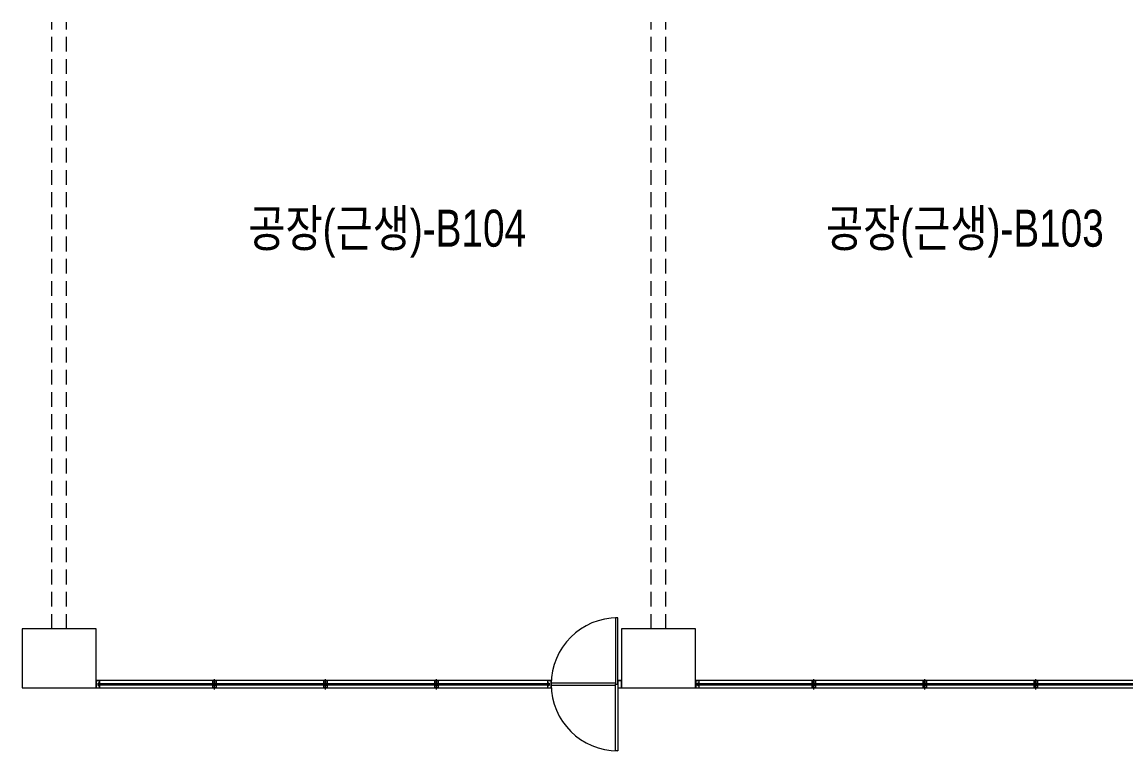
# Model space of a CAD drawing. Header units: millimetres. Extents: x 43806 to 399860, y -65551 to 59129.
# Drawn here: x 64870 to 79786, y 43095 to 52945 of the extents above; entities that cross this region are included whole.
import ezdxf
from ezdxf.enums import TextEntityAlignment as Align

# ---------------------------------------------------------------- set-up
doc = ezdxf.new("R2010")
doc.units = ezdxf.units.MM
doc.header["$LTSCALE"] = 400
doc.header["$MEASUREMENT"] = 0
doc.linetypes.add('광-XR-PLAN$0$HIDDEN', pattern=[0.375, 0.25, -0.125])
doc.layers.add('A', color=8, linetype='CONTINUOUS', lineweight=0)
doc.styles.add('CS', font='', dxfattribs={"height": 300})
doc.styles.get('CS').set_extended_font_data('HYwulM')

msp = doc.modelspace()

# ---------------------------------------------------------------- linework, layer by layer
at = {"layer": 'A', "linetype": '광-XR-PLAN$0$HIDDEN', "ltscale": 2}
for p, q in [((65270, 44745), (65270, 52945)), ((65470, 44745), (65470, 52945)), ((73370, 44745), (73370, 52945)), ((73570, 44745), (73570, 52945))]:
    msp.add_line(p, q, dxfattribs=at)
at = {"layer": 'A'}
for p, q in [((72890, 44895), (72890, 43995)), ((72920, 44895), (72890, 44895)), ((72920, 43995), (72920, 44895)), ((65920, 44045), (65870, 44045)), ((65870, 44045), (65870, 43945)), ((65918, 44043), (65872, 44043)), ((65872, 44043), (65872, 43947)), ((65898, 43979), (65898, 44011)), ((65898, 44011), (65918, 44011)), ((65910, 44009), (65900, 43981)), ((65900, 44009), (65900, 43981)), ((65910, 44009), (65900, 44009)), ((65900, 43981), (65900, 44009)), ((65900, 44009), (65920, 44009)), ((65910, 43981), (65910, 44009)), ((71980, 44003), (65910, 44003)), ((65910, 43987), (65910, 44003)), ((65918, 44011), (65918, 44043)), ((71970, 44045), (65920, 44045)), ((65920, 44009), (65920, 44045)), ((67495, 44045), (67445, 44045)), ((67445, 44045), (67445, 44009)), ((67445, 44009), (67465, 44009)), ((67447, 44011), (67447, 44043)), ((67447, 44043), (67493, 44043)), ((67467, 44011), (67447, 44011)), ((67455, 43981), (67465, 44009)), ((67465, 44009), (67455, 44009)), ((67455, 44009), (67455, 43981)), ((67465, 43981), (67465, 44009)), ((67465, 44009), (67465, 43981)), ((67467, 43979), (67467, 44011)), ((67470, 43925), (67470, 44065)), ((67493, 44011), (67473, 44011)), ((67473, 44011), (67473, 43979)), ((67485, 43981), (67475, 44009)), ((67475, 43981), (67475, 44009)), ((67475, 44009), (67485, 44009)), ((67475, 43981), (67475, 44009)), ((67475, 44009), (67495, 44009)), ((67485, 44009), (67485, 43981)), ((67493, 44043), (67493, 44011)), ((67495, 44009), (67495, 44045)), ((68995, 44045), (68945, 44045)), ((68945, 44045), (68945, 44009)), ((68945, 44009), (68965, 44009)), ((68947, 44011), (68947, 44043)), ((68947, 44043), (68993, 44043)), ((68967, 44011), (68947, 44011)), ((68955, 43981), (68965, 44009)), ((68965, 44009), (68955, 44009)), ((68955, 44009), (68955, 43981)), ((68965, 43981), (68965, 44009)), ((68965, 44009), (68965, 43981)), ((68967, 43979), (68967, 44011)), ((68970, 43925), (68970, 44065)), ((68993, 44011), (68973, 44011)), ((68973, 44011), (68973, 43979)), ((68985, 43981), (68975, 44009)), ((68975, 43981), (68975, 44009)), ((68975, 44009), (68985, 44009)), ((68975, 43981), (68975, 44009)), ((68975, 44009), (68995, 44009)), ((68985, 44009), (68985, 43981)), ((68993, 44043), (68993, 44011)), ((68995, 44009), (68995, 44045)), ((70495, 44045), (70445, 44045)), ((70445, 44045), (70445, 44009)), ((70445, 44009), (70465, 44009)), ((70447, 44011), (70447, 44043)), ((70447, 44043), (70493, 44043)), ((70467, 44011), (70447, 44011)), ((70455, 43981), (70465, 44009)), ((70465, 44009), (70455, 44009)), ((70455, 44009), (70455, 43981)), ((70465, 43981), (70465, 44009)), ((70465, 44009), (70465, 43981)), ((70467, 43979), (70467, 44011)), ((70470, 43925), (70470, 44065)), ((70493, 44011), (70473, 44011)), ((70473, 44011), (70473, 43979)), ((70485, 43981), (70475, 44009)), ((70475, 43981), (70475, 44009)), ((70475, 44009), (70485, 44009)), ((70475, 43981), (70475, 44009)), ((70475, 44009), (70495, 44009)), ((70485, 44009), (70485, 43981)), ((70493, 44043), (70493, 44011)), ((70495, 44009), (70495, 44045)), ((72020, 44045), (71970, 44045)), ((71970, 44045), (71970, 44009)), ((71970, 44009), (71990, 44009)), ((72018, 44043), (71972, 44043)), ((71972, 44043), (71972, 44011)), ((71972, 44011), (71992, 44011)), ((71980, 43981), (71990, 44009)), ((71990, 44009), (71980, 44009)), ((71980, 44009), (71980, 43981)), ((71990, 43981), (71990, 44009)), ((71990, 44009), (71990, 43981)), ((71992, 44011), (71992, 43979)), ((72018, 43947), (72018, 44043)), ((72020, 43945), (72020, 44045)), ((72890, 44010), (72020, 44010)), ((72970, 44045), (72920, 44045)), ((72920, 44045), (72920, 43945)), ((72968, 44043), (72922, 44043)), ((72922, 44043), (72922, 43947)), ((72968, 43947), (72968, 44043)), ((72970, 43945), (72970, 44045)), ((74020, 44045), (73970, 44045)), ((73970, 44045), (73970, 43945)), ((74018, 44043), (73972, 44043)), ((73972, 44043), (73972, 43947)), ((73998, 43979), (73998, 44011)), ((73998, 44011), (74018, 44011)), ((74010, 44009), (74000, 43981)), ((74000, 44009), (74000, 43981)), ((74010, 44009), (74000, 44009)), ((74000, 43981), (74000, 44009)), ((74000, 44009), (74020, 44009)), ((74010, 43981), (74010, 44009)), ((80080, 44003), (74010, 44003)), ((74010, 43987), (74010, 44003)), ((74018, 44011), (74018, 44043)), ((80070, 44045), (74020, 44045)), ((74020, 44009), (74020, 44045)), ((75595, 44045), (75545, 44045)), ((75545, 44045), (75545, 44009)), ((75545, 44009), (75565, 44009)), ((75547, 44011), (75547, 44043)), ((75547, 44043), (75593, 44043)), ((75567, 44011), (75547, 44011)), ((75555, 43981), (75565, 44009)), ((75565, 44009), (75555, 44009)), ((75555, 44009), (75555, 43981)), ((75565, 43981), (75565, 44009)), ((75565, 44009), (75565, 43981)), ((75567, 43979), (75567, 44011)), ((75570, 43925), (75570, 44065)), ((75593, 44011), (75573, 44011)), ((75573, 44011), (75573, 43979)), ((75585, 43981), (75575, 44009)), ((75575, 43981), (75575, 44009)), ((75575, 44009), (75585, 44009)), ((75575, 43981), (75575, 44009)), ((75575, 44009), (75595, 44009)), ((75585, 44009), (75585, 43981)), ((75593, 44043), (75593, 44011)), ((75595, 44009), (75595, 44045)), ((77095, 44045), (77045, 44045)), ((77045, 44045), (77045, 44009)), ((77045, 44009), (77065, 44009)), ((77047, 44011), (77047, 44043)), ((77047, 44043), (77093, 44043)), ((77067, 44011), (77047, 44011)), ((77055, 43981), (77065, 44009)), ((77065, 44009), (77055, 44009)), ((77055, 44009), (77055, 43981)), ((77065, 43981), (77065, 44009)), ((77065, 44009), (77065, 43981)), ((77067, 43979), (77067, 44011)), ((77070, 43925), (77070, 44065)), ((77093, 44011), (77073, 44011)), ((77073, 44011), (77073, 43979)), ((77085, 43981), (77075, 44009)), ((77075, 43981), (77075, 44009)), ((77075, 44009), (77085, 44009)), ((77075, 43981), (77075, 44009)), ((77075, 44009), (77095, 44009)), ((77085, 44009), (77085, 43981)), ((77093, 44043), (77093, 44011)), ((77095, 44009), (77095, 44045)), ((78595, 44045), (78545, 44045)), ((78545, 44045), (78545, 44009)), ((78545, 44009), (78565, 44009)), ((78547, 44011), (78547, 44043)), ((78547, 44043), (78593, 44043)), ((78567, 44011), (78547, 44011)), ((78555, 43981), (78565, 44009)), ((78565, 44009), (78555, 44009)), ((78555, 44009), (78555, 43981)), ((78565, 43981), (78565, 44009)), ((78565, 44009), (78565, 43981)), ((78567, 43979), (78567, 44011)), ((78570, 43925), (78570, 44065)), ((78593, 44011), (78573, 44011)), ((78573, 44011), (78573, 43979)), ((78585, 43981), (78575, 44009)), ((78575, 43981), (78575, 44009)), ((78575, 44009), (78585, 44009)), ((78575, 43981), (78575, 44009)), ((78575, 44009), (78595, 44009)), ((78585, 44009), (78585, 43981)), ((78593, 44043), (78593, 44011)), ((78595, 44009), (78595, 44045)), ((65870, 43945), (65920, 43945)), ((65872, 43947), (65918, 43947)), ((65918, 43979), (65898, 43979)), ((65900, 43981), (65910, 43981)), ((65920, 43981), (65900, 43981)), ((65910, 43987), (71980, 43987)), ((65918, 43947), (65918, 43979)), ((65920, 43945), (65920, 43981)), ((65920, 43945), (71970, 43945)), ((67465, 43981), (67445, 43981)), ((67445, 43981), (67445, 43945)), ((67445, 43945), (67495, 43945)), ((67447, 43947), (67447, 43979)), ((67447, 43979), (67467, 43979)), ((67493, 43947), (67447, 43947)), ((67455, 43981), (67465, 43981)), ((67473, 43979), (67493, 43979)), ((67485, 43981), (67475, 43981)), ((67495, 43981), (67475, 43981)), ((67493, 43979), (67493, 43947)), ((67495, 43945), (67495, 43981)), ((68965, 43981), (68945, 43981)), ((68945, 43981), (68945, 43945)), ((68945, 43945), (68995, 43945)), ((68947, 43947), (68947, 43979)), ((68947, 43979), (68967, 43979)), ((68993, 43947), (68947, 43947)), ((68955, 43981), (68965, 43981)), ((68973, 43979), (68993, 43979)), ((68985, 43981), (68975, 43981)), ((68995, 43981), (68975, 43981)), ((68993, 43979), (68993, 43947)), ((68995, 43945), (68995, 43981)), ((70465, 43981), (70445, 43981)), ((70445, 43981), (70445, 43945)), ((70445, 43945), (70495, 43945)), ((70447, 43947), (70447, 43979)), ((70447, 43979), (70467, 43979)), ((70493, 43947), (70447, 43947)), ((70455, 43981), (70465, 43981)), ((70473, 43979), (70493, 43979)), ((70485, 43981), (70475, 43981)), ((70495, 43981), (70475, 43981)), ((70493, 43979), (70493, 43947)), ((70495, 43945), (70495, 43981)), ((71990, 43981), (71970, 43981)), ((71970, 43981), (71970, 43945)), ((71970, 43945), (72020, 43945)), ((71992, 43979), (71972, 43979)), ((71972, 43979), (71972, 43947)), ((71972, 43947), (72018, 43947)), ((71980, 43981), (71990, 43981)), ((72890, 43980), (72020, 43980)), ((72890, 43095), (72890, 43995)), ((72890, 43995), (72920, 43995)), ((72890, 43995), (72920, 43995)), ((72920, 43995), (72920, 43095)), ((72920, 43945), (72970, 43945)), ((72922, 43947), (72968, 43947)), ((73970, 43945), (74020, 43945)), ((73972, 43947), (74018, 43947)), ((74018, 43979), (73998, 43979)), ((74000, 43981), (74010, 43981)), ((74020, 43981), (74000, 43981)), ((74010, 43987), (80080, 43987)), ((74018, 43947), (74018, 43979)), ((74020, 43945), (74020, 43981)), ((74020, 43945), (80070, 43945)), ((75565, 43981), (75545, 43981)), ((75545, 43981), (75545, 43945)), ((75545, 43945), (75595, 43945)), ((75547, 43947), (75547, 43979)), ((75547, 43979), (75567, 43979)), ((75593, 43947), (75547, 43947)), ((75555, 43981), (75565, 43981)), ((75573, 43979), (75593, 43979)), ((75585, 43981), (75575, 43981)), ((75595, 43981), (75575, 43981)), ((75593, 43979), (75593, 43947)), ((75595, 43945), (75595, 43981)), ((77065, 43981), (77045, 43981)), ((77045, 43981), (77045, 43945)), ((77045, 43945), (77095, 43945)), ((77047, 43947), (77047, 43979)), ((77047, 43979), (77067, 43979)), ((77093, 43947), (77047, 43947)), ((77055, 43981), (77065, 43981)), ((77073, 43979), (77093, 43979)), ((77085, 43981), (77075, 43981)), ((77095, 43981), (77075, 43981)), ((77093, 43979), (77093, 43947)), ((77095, 43945), (77095, 43981)), ((78565, 43981), (78545, 43981)), ((78545, 43981), (78545, 43945)), ((78545, 43945), (78595, 43945)), ((78547, 43947), (78547, 43979)), ((78547, 43979), (78567, 43979)), ((78593, 43947), (78547, 43947)), ((78555, 43981), (78565, 43981)), ((78573, 43979), (78593, 43979)), ((78585, 43981), (78575, 43981)), ((78595, 43981), (78575, 43981)), ((78593, 43979), (78593, 43947)), ((78595, 43945), (78595, 43981)), ((72920, 43095), (72890, 43095))]:
    msp.add_line(p, q, dxfattribs=at)
at = {"layer": 'A', "ltscale": 2}
for p, q in [((65870, 44745), (64870, 44745)), ((64870, 44745), (64870, 43945)), ((65870, 43945), (65870, 44745)), ((73970, 44745), (72970, 44745)), ((72970, 44745), (72970, 43945)), ((73970, 43945), (73970, 44745)), ((64870, 43945), (65870, 43945)), ((72970, 43945), (73970, 43945))]:
    msp.add_line(p, q, dxfattribs=at)
at = {"layer": 'A'}
for centre, radius, start, end in [((72920, 43995), 900, 90, 270), ((65926, 44009), 6.1, 180, 259.6111), ((67439, 44009), 6.1, 280.3889, 0), ((67501, 44009), 6.1, 180, 259.6111), ((68939, 44009), 6.1, 280.3889, 0), ((69001, 44009), 6.1, 180, 259.6111), ((70439, 44009), 6.1, 280.3889, 0), ((70501, 44009), 6.1, 180, 259.6111), ((71964, 44009), 6.1, 280.3889, 0), ((74026, 44009), 6.1, 180, 259.6111), ((75539, 44009), 6.1, 280.3889, 0), ((75601, 44009), 6.1, 180, 259.6111), ((77039, 44009), 6.1, 280.3889, 0), ((77101, 44009), 6.1, 180, 259.6111), ((78539, 44009), 6.1, 280.3889, 0), ((78601, 44009), 6.1, 180, 259.6111), ((65926, 43981), 6.1, 100.3889, 180), ((67439, 43981), 6.1, 0, 79.6111), ((67501, 43981), 6.1, 100.3889, 180), ((68939, 43981), 6.1, 0, 79.6111), ((69001, 43981), 6.1, 100.3889, 180), ((70439, 43981), 6.1, 0, 79.6111), ((70501, 43981), 6.1, 100.3889, 180), ((71964, 43981), 6.1, 0, 79.6111), ((74026, 43981), 6.1, 100.3889, 180), ((75539, 43981), 6.1, 0, 79.6111), ((75601, 43981), 6.1, 100.3889, 180), ((77039, 43981), 6.1, 0, 79.6111), ((77101, 43981), 6.1, 100.3889, 180), ((78539, 43981), 6.1, 0, 79.6111), ((78601, 43981), 6.1, 100.3889, 180)]:
    msp.add_arc(centre, radius, start, end, dxfattribs=at)

# ---------------------------------------------------------------- texts
at = {"layer": 'A', "style": 'CS', "width": 0.8}
for s, p in [('공장(근생)-B104', (69804, 49909)), ('공장(근생)-B103', (77610, 49909))]:
    msp.add_text(s, height=500, dxfattribs=at).set_placement(p, align=Align.CENTER)

doc.saveas('drawing.dxf')
